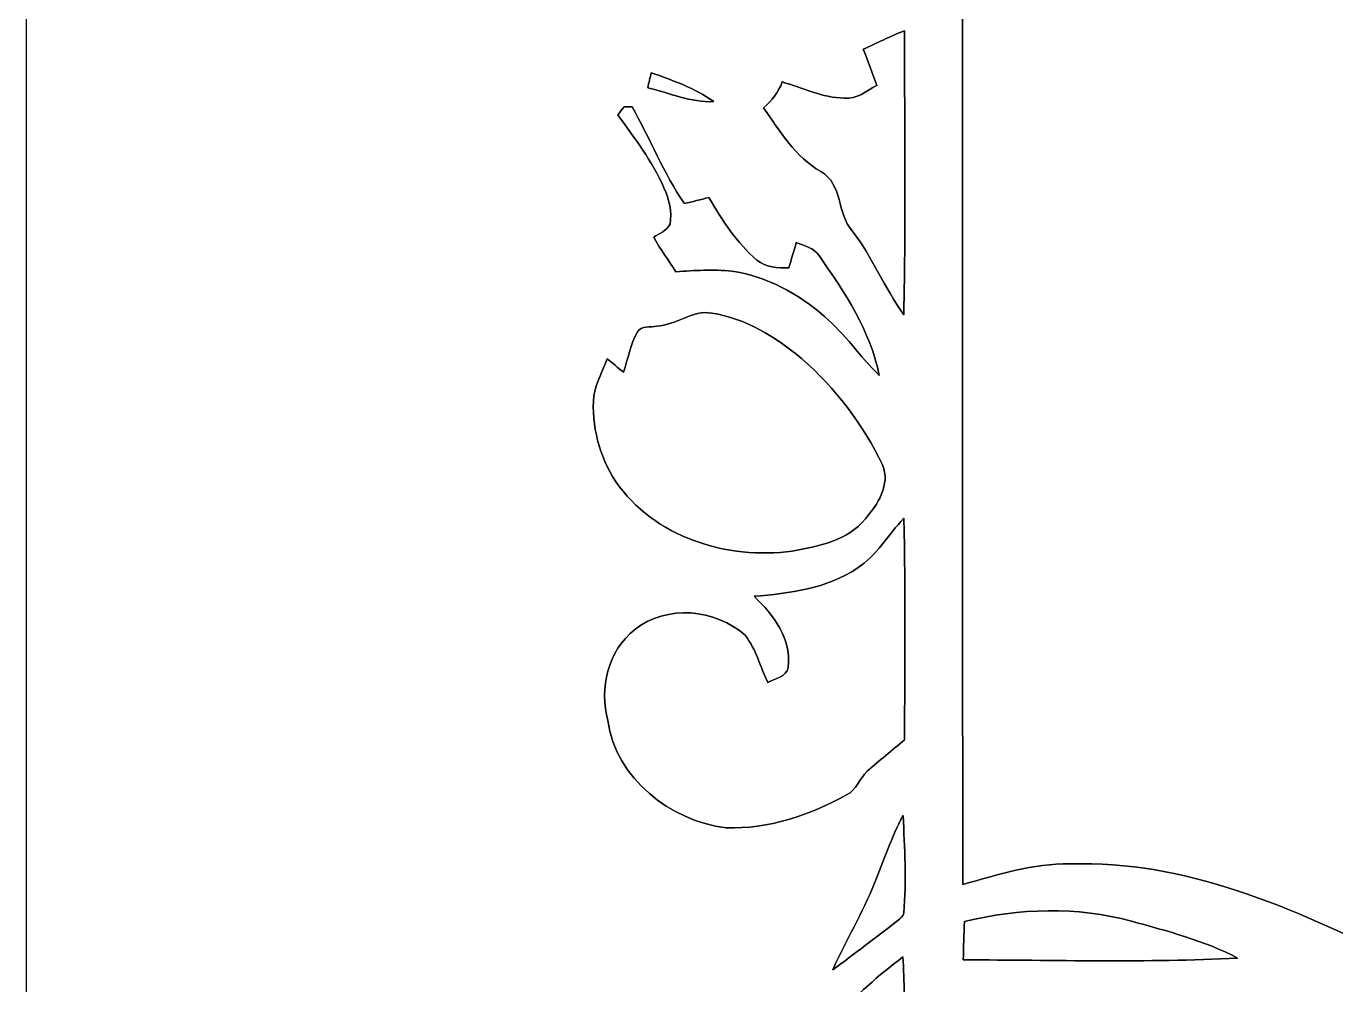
# Model space of a CAD drawing. Header units: centimetres. Extents: x -16.8 to 16.8, y -16.7 to 16.7.
# Drawn here: x -16.77 to 0, y -9.68 to 2.6 of the extents above; entities that cross this region are included whole.
import ezdxf

# ---------------------------------------------------------------- set-up
doc = ezdxf.new("R2010")
doc.units = ezdxf.units.CM
doc.header["$MEASUREMENT"] = 0
doc.layers.add('Layer 1', color=7, linetype='Continuous')

msp = doc.modelspace()

# ---------------------------------------------------------------- linework, layer by layer
at = {"layer": 'Layer 1', "color": 7}
for points, knots in [([(-16.77458, 16.66875), (-16.77458, 16.66875), (16.77458, 16.66875), (16.77458, 16.66875), (16.77458, 16.66875), (16.77458, 16.66875), (16.77458, -16.66875), (16.77458, -16.66875), (16.77458, -16.66875), (16.77458, -16.66875), (-16.77458, -16.66875), (-16.77458, -16.66875), (-16.77458, -16.66875), (-16.77458, -16.66875), (-16.77458, 16.66875), (-16.77458, 16.66875), (-16.77458, 16.66875), (-16.77458, 16.66875), (-16.77458, 16.66875), (-16.77458, 16.66875)], [0, 0, 0, 0, 0.16666667, 0.16666667, 0.16666667, 0.16666667, 0.33333333, 0.33333333, 0.33333333, 0.33333333, 0.5, 0.5, 0.5, 0.5, 0.66666667, 0.66666667, 0.66666667, 0.66666667, 1, 1, 1, 1]), ([(-3.6255, 6.70807), (-2.74003, 6.72782), (-1.8542, 6.72289), (-0.96873, 6.72183), (-0.96873, 6.72183), (-0.73025, 6.77016), (-0.55598, 6.5853), (-0.37112, 6.47312), (-0.37112, 6.47312), (0.33937, 5.97853), (1.14829, 5.56577), (2.02918, 5.52873), (2.02918, 5.52873), (2.92664, 5.42502), (3.79448, 5.96865), (4.25591, 6.71689), (4.25591, 6.71689), (5.02955, 6.7123), (5.80531, 6.74758), (6.57825, 6.6989), (6.57825, 6.6989), (6.5786, 2.97497), (6.58319, -0.74895), (6.57578, -4.47252), (6.57578, -4.47252), (6.45936, -4.42912), (6.34471, -4.38115), (6.22723, -4.34164), (6.22723, -4.34164), (6.19584, -4.63585), (6.19901, -4.93607), (6.1281, -5.22499), (6.1281, -5.22499), (6.04132, -5.1876), (5.9563, -5.14773), (5.87234, -5.10575), (5.87234, -5.10575), (5.87269, -4.76356), (5.87375, -4.42207), (5.87234, -4.08023), (5.87234, -4.08023), (5.64021, -3.94829), (5.41443, -3.80718), (5.18231, -3.67559), (5.18231, -3.67559), (5.13715, -4.0319), (5.12904, -4.39138), (5.1114, -4.7498), (5.1114, -4.7498), (4.78684, -4.64679), (4.46087, -4.53708), (4.11727, -4.52473), (4.11727, -4.52473), (4.08975, -4.56882), (4.06259, -4.61292), (4.03542, -4.65737), (4.03542, -4.65737), (4.20511, -4.91737), (4.46017, -5.10152), (4.67078, -5.32518), (4.67078, -5.32518), (4.36245, -5.47899), (4.04142, -5.60529), (3.72392, -5.73864), (3.72392, -5.73864), (3.72498, -5.76051), (3.72674, -5.80461), (3.7278, -5.82648), (3.7278, -5.82648), (3.97863, -5.93266), (4.21428, -6.07307), (4.47181, -6.16162), (4.47181, -6.16162), (4.75474, -6.12422), (4.99816, -5.94501), (5.27614, -5.88398), (5.27614, -5.88398), (5.36822, -5.88927), (5.44089, -5.95912), (5.5178, -6.00428), (5.5178, -6.00428), (5.30719, -6.13622), (5.03943, -6.19725), (4.87221, -6.38951), (4.87221, -6.38951), (5.05954, -6.49958), (5.2518, -6.66715), (5.47864, -6.67032), (5.47864, -6.67032), (5.85646, -6.5853), (6.21912, -6.43149), (6.60859, -6.39551), (6.60859, -6.39551), (6.59306, -6.51827), (6.55355, -6.65445), (6.3814, -6.62164), (6.3814, -6.62164), (5.21864, -6.78674), (4.04636, -7.19138), (3.18347, -8.01617), (3.18347, -8.01617), (3.03883, -8.09413), (3.05506, -8.34849), (3.22615, -8.37248), (3.22615, -8.37248), (3.43253, -8.30897), (3.58211, -8.12094), (3.79271, -8.07085), (3.79271, -8.07085), (4.11339, -8.13576), (4.39773, -8.31885), (4.70676, -8.42469), (4.70676, -8.42469), (4.70535, -8.44515), (4.70217, -8.48572), (4.70041, -8.50618), (4.70041, -8.50618), (4.47252, -8.71608), (4.19841, -8.90764), (4.07458, -9.20327), (4.07458, -9.20327), (4.45311, -9.30099), (4.81647, -9.13871), (5.17384, -9.03429), (5.17384, -9.03429), (5.18266, -9.14012), (5.19112, -9.24701), (5.19818, -9.35426), (5.19818, -9.35426), (4.01249, -9.38213), (2.8261, -9.35602), (1.64042, -9.37013), (1.64042, -9.37013), (1.34373, -9.36519), (1.04352, -9.38424), (0.75071, -9.33309), (0.75071, -9.33309), (-0.54575, -8.69844), (-1.92864, -8.07826), (-3.40466, -8.13012), (-3.40466, -8.13012), (-3.87632, -8.11777), (-4.32788, -8.27123), (-4.77696, -8.39258), (-4.77696, -8.39258), (-4.78543, -3.61844), (-4.77626, 1.1557), (-4.78155, 5.92984), (-4.78155, 5.92984), (-4.4263, 5.97041), (-4.02696, 5.9944), (-3.77261, 6.27839), (-3.77261, 6.27839), (-3.64314, 6.38316), (-3.62338, 6.55285), (-3.6255, 6.70807)], [0, 0, 0, 0, 0.025, 0.025, 0.025, 0.025, 0.05, 0.05, 0.05, 0.05, 0.075, 0.075, 0.075, 0.075, 0.1, 0.1, 0.1, 0.1, 0.125, 0.125, 0.125, 0.125, 0.15, 0.15, 0.15, 0.15, 0.175, 0.175, 0.175, 0.175, 0.2, 0.2, 0.2, 0.2, 0.225, 0.225, 0.225, 0.225, 0.25, 0.25, 0.25, 0.25, 0.275, 0.275, 0.275, 0.275, 0.3, 0.3, 0.3, 0.3, 0.325, 0.325, 0.325, 0.325, 0.35, 0.35, 0.35, 0.35, 0.375, 0.375, 0.375, 0.375, 0.4, 0.4, 0.4, 0.4, 0.425, 0.425, 0.425, 0.425, 0.45, 0.45, 0.45, 0.45, 0.475, 0.475, 0.475, 0.475, 0.5, 0.5, 0.5, 0.5, 0.525, 0.525, 0.525, 0.525, 0.55, 0.55, 0.55, 0.55, 0.575, 0.575, 0.575, 0.575, 0.6, 0.6, 0.6, 0.6, 0.625, 0.625, 0.625, 0.625, 0.65, 0.65, 0.65, 0.65, 0.675, 0.675, 0.675, 0.675, 0.7, 0.7, 0.7, 0.7, 0.725, 0.725, 0.725, 0.725, 0.75, 0.75, 0.75, 0.75, 0.775, 0.775, 0.775, 0.775, 0.8, 0.8, 0.8, 0.8, 0.825, 0.825, 0.825, 0.825, 0.85, 0.85, 0.85, 0.85, 0.875, 0.875, 0.875, 0.875, 0.9, 0.9, 0.9, 0.9, 0.925, 0.925, 0.925, 0.925, 0.95, 0.95, 0.95, 0.95, 1, 1, 1, 1]), ([(-6.05226, 2.30576), (-5.87728, 2.38548), (-5.70442, 2.4698), (-5.52662, 2.54353), (-5.52662, 2.54353), (-5.52133, 1.33103), (-5.50898, 0.11783), (-5.53332, -1.09467), (-5.53332, -1.09467), (-5.7785, -0.75212), (-5.93901, -0.35595), (-6.19372, -0.0187), (-6.19372, -0.0187), (-6.39516, 0.20496), (-6.30873, 0.57503), (-6.59624, 0.73836), (-6.59624, 0.73836), (-6.9215, 0.92781), (-7.11941, 1.25271), (-7.32861, 1.55399), (-7.32861, 1.55399), (-7.22877, 1.64888), (-7.13599, 1.75436), (-7.09189, 1.88701), (-7.09189, 1.88701), (-6.82766, 1.81434), (-6.57719, 1.68204), (-6.29673, 1.67958), (-6.29673, 1.67958), (-6.13481, 1.66123), (-6.01274, 1.77271), (-5.8801, 1.84115), (-5.8801, 1.84115), (-5.93478, 1.99743), (-5.99405, 2.15124), (-6.05226, 2.30576)], [0, 0, 0, 0, 0.1, 0.1, 0.1, 0.1, 0.2, 0.2, 0.2, 0.2, 0.3, 0.3, 0.3, 0.3, 0.4, 0.4, 0.4, 0.4, 0.5, 0.5, 0.5, 0.5, 0.6, 0.6, 0.6, 0.6, 0.7, 0.7, 0.7, 0.7, 0.8, 0.8, 0.8, 0.8, 1, 1, 1, 1]), ([(-8.76864, 2.00519), (-8.49171, 1.90465), (-8.20843, 1.8101), (-7.96749, 1.63442), (-7.96749, 1.63442), (-8.25888, 1.61996), (-8.53405, 1.74731), (-8.81239, 1.81257), (-8.81239, 1.81257), (-8.79863, 1.87713), (-8.78417, 1.94134), (-8.76864, 2.00519)], [0, 0, 0, 0, 0.25, 0.25, 0.25, 0.25, 0.5, 0.5, 0.5, 0.5, 1, 1, 1, 1]), ([(-9.11437, 1.56633), (-9.08967, 1.56704), (-9.03958, 1.5688), (-9.01488, 1.56951), (-9.01488, 1.56951), (-8.78099, 1.16099), (-8.61131, 0.71755), (-8.34355, 0.32808), (-8.34355, 0.32808), (-8.23948, 0.35419), (-8.1347, 0.37959), (-8.03099, 0.40675), (-8.03099, 0.40675), (-7.85813, 0.11783), (-7.67503, -0.17568), (-7.41433, -0.39441), (-7.41433, -0.39441), (-7.30179, -0.49071), (-7.14869, -0.49918), (-7.00758, -0.49354), (-7.00758, -0.49354), (-6.97371, -0.38664), (-6.94055, -0.27975), (-6.91056, -0.1718), (-6.91056, -0.1718), (-6.80614, -0.21096), (-6.68408, -0.23848), (-6.61846, -0.33796), (-6.61846, -0.33796), (-6.29285, -0.80645), (-5.95771, -1.30281), (-5.848, -1.87396), (-5.848, -1.87396), (-6.09494, -1.63336), (-6.28579, -1.3402), (-6.55038, -1.1176), (-6.55038, -1.1176), (-6.8834, -0.82197), (-7.29403, -0.60325), (-7.73748, -0.53693), (-7.73748, -0.53693), (-7.97525, -0.51259), (-8.21408, -0.52811), (-8.4515, -0.54469), (-8.4515, -0.54469), (-8.54886, -0.39793), (-8.65152, -0.25576), (-8.73619, -0.1016), (-8.73619, -0.1016), (-8.66175, -0.05398), (-8.57109, -0.01764), (-8.52734, 0.06456), (-8.52734, 0.06456), (-8.50159, 0.22613), (-8.54004, 0.38629), (-8.60601, 0.53234), (-8.60601, 0.53234), (-8.75524, 0.87066), (-8.98102, 1.16734), (-9.19692, 1.46473), (-9.19692, 1.46473), (-9.16975, 1.49895), (-9.14224, 1.53247), (-9.11437, 1.56633)], [0, 0, 0, 0, 0.05882353, 0.05882353, 0.05882353, 0.05882353, 0.11764706, 0.11764706, 0.11764706, 0.11764706, 0.17647059, 0.17647059, 0.17647059, 0.17647059, 0.23529412, 0.23529412, 0.23529412, 0.23529412, 0.29411765, 0.29411765, 0.29411765, 0.29411765, 0.35294118, 0.35294118, 0.35294118, 0.35294118, 0.41176471, 0.41176471, 0.41176471, 0.41176471, 0.47058824, 0.47058824, 0.47058824, 0.47058824, 0.52941176, 0.52941176, 0.52941176, 0.52941176, 0.58823529, 0.58823529, 0.58823529, 0.58823529, 0.64705882, 0.64705882, 0.64705882, 0.64705882, 0.70588235, 0.70588235, 0.70588235, 0.70588235, 0.76470588, 0.76470588, 0.76470588, 0.76470588, 0.82352941, 0.82352941, 0.82352941, 0.82352941, 0.88235294, 0.88235294, 0.88235294, 0.88235294, 1, 1, 1, 1]), ([(-8.69844, -1.23966), (-8.45009, -1.2319), (-8.24971, -1.02835), (-7.99077, -1.07527), (-7.99077, -1.07527), (-7.55721, -1.13983), (-7.17585, -1.3843), (-6.84177, -1.65629), (-6.84177, -1.65629), (-6.40891, -2.03306), (-6.05614, -2.50225), (-5.80672, -3.01837), (-5.80672, -3.01837), (-5.70054, -3.27307), (-5.86952, -3.52566), (-6.0258, -3.71158), (-6.0258, -3.71158), (-6.2544, -3.98815), (-6.62693, -4.06224), (-6.96136, -4.1215), (-6.96136, -4.1215), (-7.79392, -4.24004), (-8.73936, -3.94476), (-9.22584, -3.22756), (-9.22584, -3.22756), (-9.43398, -2.90654), (-9.53488, -2.51566), (-9.5056, -2.13431), (-9.5056, -2.13431), (-9.46997, -1.9685), (-9.39447, -1.81434), (-9.33133, -1.65806), (-9.33133, -1.65806), (-9.26183, -1.71415), (-9.1948, -1.77341), (-9.12566, -1.83021), (-9.12566, -1.83021), (-9.06533, -1.65911), (-9.0357, -1.47496), (-8.94539, -1.31621), (-8.94539, -1.31621), (-8.90023, -1.22837), (-8.77041, -1.26224), (-8.69844, -1.23966)], [0, 0, 0, 0, 0.08333333, 0.08333333, 0.08333333, 0.08333333, 0.16666667, 0.16666667, 0.16666667, 0.16666667, 0.25, 0.25, 0.25, 0.25, 0.33333333, 0.33333333, 0.33333333, 0.33333333, 0.41666667, 0.41666667, 0.41666667, 0.41666667, 0.5, 0.5, 0.5, 0.5, 0.58333333, 0.58333333, 0.58333333, 0.58333333, 0.66666667, 0.66666667, 0.66666667, 0.66666667, 0.75, 0.75, 0.75, 0.75, 0.83333333, 0.83333333, 0.83333333, 0.83333333, 1, 1, 1, 1]), ([(-6.13304, -4.34446), (-5.88116, -4.18148), (-5.73546, -3.91583), (-5.53473, -3.70205), (-5.53473, -3.70205), (-5.50757, -4.64785), (-5.5245, -5.5947), (-5.52274, -6.54121), (-5.52274, -6.54121), (-5.6836, -6.6742), (-5.84764, -6.80367), (-6.00357, -6.94337), (-6.00357, -6.94337), (-6.10094, -7.03545), (-6.13939, -7.18291), (-6.26569, -7.2457), (-6.26569, -7.2457), (-6.73629, -7.50111), (-7.26758, -7.68703), (-7.80979, -7.66727), (-7.80979, -7.66727), (-8.52734, -7.58084), (-9.21914, -7.03298), (-9.32568, -6.29391), (-9.32568, -6.29391), (-9.43504, -5.88292), (-9.32356, -5.39926), (-8.98172, -5.12974), (-8.98172, -5.12974), (-8.57462, -4.80236), (-7.94456, -4.86198), (-7.56497, -5.20171), (-7.56497, -5.20171), (-7.42527, -5.3788), (-7.37235, -5.60599), (-7.27498, -5.80708), (-7.27498, -5.80708), (-7.19102, -5.75592), (-7.03545, -5.73617), (-7.01534, -5.61375), (-7.01534, -5.61375), (-6.96419, -5.25498), (-7.20372, -4.93254), (-7.45173, -4.70182), (-7.45173, -4.70182), (-6.99841, -4.66408), (-6.52004, -4.6041), (-6.13304, -4.34446)], [0, 0, 0, 0, 0.07692308, 0.07692308, 0.07692308, 0.07692308, 0.15384615, 0.15384615, 0.15384615, 0.15384615, 0.23076923, 0.23076923, 0.23076923, 0.23076923, 0.30769231, 0.30769231, 0.30769231, 0.30769231, 0.38461538, 0.38461538, 0.38461538, 0.38461538, 0.46153846, 0.46153846, 0.46153846, 0.46153846, 0.53846154, 0.53846154, 0.53846154, 0.53846154, 0.61538462, 0.61538462, 0.61538462, 0.61538462, 0.69230769, 0.69230769, 0.69230769, 0.69230769, 0.76923077, 0.76923077, 0.76923077, 0.76923077, 0.84615385, 0.84615385, 0.84615385, 0.84615385, 1, 1, 1, 1]), ([(-5.91009, -8.37741), (-5.78556, -8.08955), (-5.69383, -7.78616), (-5.5432, -7.51029), (-5.5432, -7.51029), (-5.52097, -7.92515), (-5.4991, -8.34249), (-5.53367, -8.75806), (-5.53367, -8.75806), (-5.53544, -8.80251), (-5.582, -8.82509), (-5.60917, -8.85437), (-5.60917, -8.85437), (-5.88645, -9.06568), (-6.16162, -9.28088), (-6.44419, -9.48549), (-6.44419, -9.48549), (-6.27768, -9.11049), (-6.05966, -8.76018), (-5.91009, -8.37741)], [0, 0, 0, 0, 0.16666667, 0.16666667, 0.16666667, 0.16666667, 0.33333333, 0.33333333, 0.33333333, 0.33333333, 0.5, 0.5, 0.5, 0.5, 0.66666667, 0.66666667, 0.66666667, 0.66666667, 1, 1, 1, 1]), ([(-4.75686, -8.86813), (-4.05659, -8.69597), (-3.31541, -8.67269), (-2.61585, -8.86248), (-2.61585, -8.86248), (-2.15583, -8.99266), (-1.6824, -9.11084), (-1.2573, -9.33591), (-1.2573, -9.33591), (-2.42746, -9.39588), (-3.60045, -9.36166), (-4.77132, -9.35814), (-4.77132, -9.35814), (-4.7685, -9.19374), (-4.76497, -9.03146), (-4.75686, -8.86813)], [0, 0, 0, 0, 0.2, 0.2, 0.2, 0.2, 0.4, 0.4, 0.4, 0.4, 0.6, 0.6, 0.6, 0.6, 1, 1, 1, 1]), ([(-7.2136, -10.94211), (-6.68514, -10.37625), (-6.16938, -9.78606), (-5.54531, -9.3218), (-5.54531, -9.3218), (-5.52697, -9.63824), (-5.52203, -9.95539), (-5.5185, -10.27324), (-5.5185, -10.27324), (-4.47075, -10.35367), (-3.41701, -10.29441), (-2.36679, -10.30358), (-2.36679, -10.30358), (-2.62925, -10.77348), (-2.91465, -11.23915), (-3.04729, -11.76726), (-3.04729, -11.76726), (-3.29071, -12.45341), (-3.20781, -13.22599), (-3.54718, -13.88181), (-3.54718, -13.88181), (-3.96875, -14.74893), (-4.87751, -15.41251), (-5.86281, -15.38746), (-5.86281, -15.38746), (-6.53803, -15.33137), (-7.20302, -14.89287), (-7.42421, -14.23776), (-7.42421, -14.23776), (-7.45031, -13.94319), (-7.48912, -13.64897), (-7.51205, -13.35405), (-7.51205, -13.35405), (-7.48312, -13.35476), (-7.42597, -13.35687), (-7.39704, -13.35758), (-7.39704, -13.35758), (-7.37835, -13.43342), (-7.35859, -13.50892), (-7.33954, -13.58512), (-7.33954, -13.58512), (-7.20443, -13.5442), (-7.07355, -13.49093), (-6.94725, -13.42813), (-6.94725, -13.42813), (-7.0044, -13.20835), (-7.10494, -13.00233), (-7.14763, -12.77867), (-7.14763, -12.77867), (-7.06261, -12.79913), (-6.96913, -12.8076), (-6.89539, -12.8591), (-6.89539, -12.8591), (-6.78215, -12.96776), (-6.74335, -13.12686), (-6.69008, -13.26938), (-6.69008, -13.26938), (-6.57366, -13.23164), (-6.44031, -13.21223), (-6.3433, -13.13039), (-6.3433, -13.13039), (-6.29708, -13.05101), (-6.32143, -12.95294), (-6.31437, -12.86581), (-6.31437, -12.86581), (-6.13657, -12.85628), (-5.94995, -12.90391), (-5.77568, -12.85169), (-5.77568, -12.85169), (-5.70442, -12.73246), (-5.71712, -12.58358), (-5.69489, -12.452), (-5.69489, -12.452), (-5.88927, -12.44177), (-6.08365, -12.43295), (-6.27733, -12.42483), (-6.27733, -12.42483), (-6.23746, -12.33346), (-6.19478, -12.24351), (-6.15139, -12.1539), (-6.15139, -12.1539), (-6.23782, -12.10275), (-6.3186, -12.03643), (-6.41703, -12.01138), (-6.41703, -12.01138), (-6.54403, -12.00221), (-6.67138, -12.02478), (-6.79873, -12.02126), (-6.79873, -12.02126), (-6.77192, -11.938), (-6.74299, -11.85545), (-6.71513, -11.7729), (-6.71513, -11.7729), (-6.80579, -11.7034), (-6.8961, -11.63426), (-6.98606, -11.56547), (-6.98606, -11.56547), (-7.23759, -11.78101), (-7.372, -12.09992), (-7.61753, -12.31971), (-7.61753, -12.31971), (-7.80239, -12.35675), (-7.99112, -12.3123), (-8.13506, -12.19412), (-8.13506, -12.19412), (-7.85072, -12.00573), (-7.46689, -11.93765), (-7.29121, -11.61521), (-7.29121, -11.61521), (-7.6387, -11.55418), (-7.9248, -11.79936), (-8.23454, -11.90978), (-8.23454, -11.90978), (-8.21725, -11.82864), (-8.18198, -11.66671), (-8.16469, -11.58557), (-8.16469, -11.58557), (-7.86836, -11.37638), (-7.47148, -11.4741), (-7.13564, -11.40883), (-7.13564, -11.40883), (-7.01887, -11.34674), (-7.03263, -11.18341), (-7.0418, -11.07017), (-7.0418, -11.07017), (-7.09224, -11.01866), (-7.15504, -10.98232), (-7.2136, -10.94211)], [0, 0, 0, 0, 0.03030303, 0.03030303, 0.03030303, 0.03030303, 0.06060606, 0.06060606, 0.06060606, 0.06060606, 0.09090909, 0.09090909, 0.09090909, 0.09090909, 0.12121212, 0.12121212, 0.12121212, 0.12121212, 0.15151515, 0.15151515, 0.15151515, 0.15151515, 0.18181818, 0.18181818, 0.18181818, 0.18181818, 0.21212121, 0.21212121, 0.21212121, 0.21212121, 0.24242424, 0.24242424, 0.24242424, 0.24242424, 0.27272727, 0.27272727, 0.27272727, 0.27272727, 0.3030303, 0.3030303, 0.3030303, 0.3030303, 0.33333333, 0.33333333, 0.33333333, 0.33333333, 0.36363636, 0.36363636, 0.36363636, 0.36363636, 0.39393939, 0.39393939, 0.39393939, 0.39393939, 0.42424242, 0.42424242, 0.42424242, 0.42424242, 0.45454545, 0.45454545, 0.45454545, 0.45454545, 0.48484848, 0.48484848, 0.48484848, 0.48484848, 0.51515152, 0.51515152, 0.51515152, 0.51515152, 0.54545455, 0.54545455, 0.54545455, 0.54545455, 0.57575758, 0.57575758, 0.57575758, 0.57575758, 0.60606061, 0.60606061, 0.60606061, 0.60606061, 0.63636364, 0.63636364, 0.63636364, 0.63636364, 0.66666667, 0.66666667, 0.66666667, 0.66666667, 0.6969697, 0.6969697, 0.6969697, 0.6969697, 0.72727273, 0.72727273, 0.72727273, 0.72727273, 0.75757576, 0.75757576, 0.75757576, 0.75757576, 0.78787879, 0.78787879, 0.78787879, 0.78787879, 0.81818182, 0.81818182, 0.81818182, 0.81818182, 0.84848485, 0.84848485, 0.84848485, 0.84848485, 0.87878788, 0.87878788, 0.87878788, 0.87878788, 0.90909091, 0.90909091, 0.90909091, 0.90909091, 0.93939394, 0.93939394, 0.93939394, 0.93939394, 1, 1, 1, 1])]:
    msp.add_open_spline(points, degree=3, knots=knots, dxfattribs=at)
at = {"layer": 'Layer 1', "color": 252}
for points, knots in [([(-3.6255, 6.70807), (-3.62338, 6.55285), (-3.64314, 6.38316), (-3.77261, 6.27839), (-3.77261, 6.27839), (-4.02696, 5.9944), (-4.4263, 5.97041), (-4.78155, 5.92984), (-4.78155, 5.92984), (-4.77626, 1.1557), (-4.78543, -3.61844), (-4.77696, -8.39258), (-4.77696, -8.39258), (-4.32788, -8.27123), (-3.87632, -8.11777), (-3.40466, -8.13012), (-3.40466, -8.13012), (-1.92864, -8.07826), (-0.54575, -8.69844), (0.75071, -9.33309), (0.75071, -9.33309), (1.04352, -9.38424), (1.34373, -9.36519), (1.64042, -9.37013), (1.64042, -9.37013), (2.8261, -9.35602), (4.01249, -9.38213), (5.19818, -9.35426), (5.19818, -9.35426), (5.19112, -9.24701), (5.18266, -9.14012), (5.17384, -9.03429), (5.17384, -9.03429), (4.81647, -9.13871), (4.45311, -9.30099), (4.07458, -9.20327), (4.07458, -9.20327), (4.19841, -8.90764), (4.47252, -8.71608), (4.70041, -8.50618), (4.70041, -8.50618), (4.70217, -8.48572), (4.70535, -8.44515), (4.70676, -8.42469), (4.70676, -8.42469), (4.39773, -8.31885), (4.11339, -8.13576), (3.79271, -8.07085), (3.79271, -8.07085), (3.58211, -8.12094), (3.43253, -8.30897), (3.22615, -8.37248), (3.22615, -8.37248), (3.05506, -8.34849), (3.03883, -8.09413), (3.18347, -8.01617), (3.18347, -8.01617), (4.04636, -7.19138), (5.21864, -6.78674), (6.3814, -6.62164), (6.3814, -6.62164), (6.55355, -6.65445), (6.59306, -6.51827), (6.60859, -6.39551), (6.60859, -6.39551), (6.21912, -6.43149), (5.85646, -6.5853), (5.47864, -6.67032), (5.47864, -6.67032), (5.2518, -6.66715), (5.05954, -6.49958), (4.87221, -6.38951), (4.87221, -6.38951), (5.03943, -6.19725), (5.30719, -6.13622), (5.5178, -6.00428), (5.5178, -6.00428), (5.44089, -5.95912), (5.36822, -5.88927), (5.27614, -5.88398), (5.27614, -5.88398), (4.99816, -5.94501), (4.75474, -6.12422), (4.47181, -6.16162), (4.47181, -6.16162), (4.21428, -6.07307), (3.97863, -5.93266), (3.7278, -5.82648), (3.7278, -5.82648), (3.72674, -5.80461), (3.72498, -5.76051), (3.72392, -5.73864), (3.72392, -5.73864), (4.04142, -5.60529), (4.36245, -5.47899), (4.67078, -5.32518), (4.67078, -5.32518), (4.46017, -5.10152), (4.20511, -4.91737), (4.03542, -4.65737), (4.03542, -4.65737), (4.06259, -4.61292), (4.08975, -4.56882), (4.11727, -4.52473), (4.11727, -4.52473), (4.46087, -4.53708), (4.78684, -4.64679), (5.1114, -4.7498), (5.1114, -4.7498), (5.12904, -4.39138), (5.13715, -4.0319), (5.18231, -3.67559), (5.18231, -3.67559), (5.41443, -3.80718), (5.64021, -3.94829), (5.87234, -4.08023), (5.87234, -4.08023), (5.87375, -4.42207), (5.87269, -4.76356), (5.87234, -5.10575), (5.87234, -5.10575), (5.9563, -5.14773), (6.04132, -5.1876), (6.1281, -5.22499), (6.1281, -5.22499), (6.19901, -4.93607), (6.19584, -4.63585), (6.22723, -4.34164), (6.22723, -4.34164), (6.34471, -4.38115), (6.45936, -4.42912), (6.57578, -4.47252), (6.57578, -4.47252), (6.58319, -0.74895), (6.5786, 2.97497), (6.57825, 6.6989), (6.57825, 6.6989), (5.80531, 6.74758), (5.02955, 6.7123), (4.25591, 6.71689), (4.25591, 6.71689), (3.79448, 5.96865), (2.92664, 5.42502), (2.02918, 5.52873), (2.02918, 5.52873), (1.14829, 5.56577), (0.33937, 5.97853), (-0.37112, 6.47312), (-0.37112, 6.47312), (-0.55598, 6.5853), (-0.73025, 6.77016), (-0.96873, 6.72183), (-0.96873, 6.72183), (-1.8542, 6.72289), (-2.74003, 6.72782), (-3.6255, 6.70807), (-3.6255, 6.70807), (-3.6255, 6.70807), (-3.6255, 6.70807), (-3.6255, 6.70807)], [0, 0, 0, 0, 0.02439024, 0.02439024, 0.02439024, 0.02439024, 0.04878049, 0.04878049, 0.04878049, 0.04878049, 0.07317073, 0.07317073, 0.07317073, 0.07317073, 0.09756098, 0.09756098, 0.09756098, 0.09756098, 0.12195122, 0.12195122, 0.12195122, 0.12195122, 0.14634146, 0.14634146, 0.14634146, 0.14634146, 0.17073171, 0.17073171, 0.17073171, 0.17073171, 0.19512195, 0.19512195, 0.19512195, 0.19512195, 0.2195122, 0.2195122, 0.2195122, 0.2195122, 0.24390244, 0.24390244, 0.24390244, 0.24390244, 0.26829268, 0.26829268, 0.26829268, 0.26829268, 0.29268293, 0.29268293, 0.29268293, 0.29268293, 0.31707317, 0.31707317, 0.31707317, 0.31707317, 0.34146341, 0.34146341, 0.34146341, 0.34146341, 0.36585366, 0.36585366, 0.36585366, 0.36585366, 0.3902439, 0.3902439, 0.3902439, 0.3902439, 0.41463415, 0.41463415, 0.41463415, 0.41463415, 0.43902439, 0.43902439, 0.43902439, 0.43902439, 0.46341463, 0.46341463, 0.46341463, 0.46341463, 0.48780488, 0.48780488, 0.48780488, 0.48780488, 0.51219512, 0.51219512, 0.51219512, 0.51219512, 0.53658537, 0.53658537, 0.53658537, 0.53658537, 0.56097561, 0.56097561, 0.56097561, 0.56097561, 0.58536585, 0.58536585, 0.58536585, 0.58536585, 0.6097561, 0.6097561, 0.6097561, 0.6097561, 0.63414634, 0.63414634, 0.63414634, 0.63414634, 0.65853659, 0.65853659, 0.65853659, 0.65853659, 0.68292683, 0.68292683, 0.68292683, 0.68292683, 0.70731707, 0.70731707, 0.70731707, 0.70731707, 0.73170732, 0.73170732, 0.73170732, 0.73170732, 0.75609756, 0.75609756, 0.75609756, 0.75609756, 0.7804878, 0.7804878, 0.7804878, 0.7804878, 0.80487805, 0.80487805, 0.80487805, 0.80487805, 0.82926829, 0.82926829, 0.82926829, 0.82926829, 0.85365854, 0.85365854, 0.85365854, 0.85365854, 0.87804878, 0.87804878, 0.87804878, 0.87804878, 0.90243902, 0.90243902, 0.90243902, 0.90243902, 0.92682927, 0.92682927, 0.92682927, 0.92682927, 0.95121951, 0.95121951, 0.95121951, 0.95121951, 1, 1, 1, 1]), ([(-6.05226, 2.30576), (-5.99405, 2.15124), (-5.93478, 1.99743), (-5.8801, 1.84115), (-5.8801, 1.84115), (-6.01274, 1.77271), (-6.13481, 1.66123), (-6.29673, 1.67958), (-6.29673, 1.67958), (-6.57719, 1.68204), (-6.82766, 1.81434), (-7.09189, 1.88701), (-7.09189, 1.88701), (-7.13599, 1.75436), (-7.22877, 1.64888), (-7.32861, 1.55399), (-7.32861, 1.55399), (-7.11941, 1.25271), (-6.9215, 0.92781), (-6.59624, 0.73836), (-6.59624, 0.73836), (-6.30873, 0.57503), (-6.39516, 0.20496), (-6.19372, -0.0187), (-6.19372, -0.0187), (-5.93901, -0.35595), (-5.7785, -0.75212), (-5.53332, -1.09467), (-5.53332, -1.09467), (-5.50898, 0.11783), (-5.52133, 1.33103), (-5.52662, 2.54353), (-5.52662, 2.54353), (-5.70442, 2.4698), (-5.87728, 2.38548), (-6.05226, 2.30576), (-6.05226, 2.30576), (-6.05226, 2.30576), (-6.05226, 2.30576), (-6.05226, 2.30576)], [0, 0, 0, 0, 0.09090909, 0.09090909, 0.09090909, 0.09090909, 0.18181818, 0.18181818, 0.18181818, 0.18181818, 0.27272727, 0.27272727, 0.27272727, 0.27272727, 0.36363636, 0.36363636, 0.36363636, 0.36363636, 0.45454545, 0.45454545, 0.45454545, 0.45454545, 0.54545455, 0.54545455, 0.54545455, 0.54545455, 0.63636364, 0.63636364, 0.63636364, 0.63636364, 0.72727273, 0.72727273, 0.72727273, 0.72727273, 0.81818182, 0.81818182, 0.81818182, 0.81818182, 1, 1, 1, 1]), ([(-8.76864, 2.00519), (-8.78417, 1.94134), (-8.79863, 1.87713), (-8.81239, 1.81257), (-8.81239, 1.81257), (-8.53405, 1.74731), (-8.25888, 1.61996), (-7.96749, 1.63442), (-7.96749, 1.63442), (-8.20843, 1.8101), (-8.49171, 1.90465), (-8.76864, 2.00519), (-8.76864, 2.00519), (-8.76864, 2.00519), (-8.76864, 2.00519), (-8.76864, 2.00519)], [0, 0, 0, 0, 0.2, 0.2, 0.2, 0.2, 0.4, 0.4, 0.4, 0.4, 0.6, 0.6, 0.6, 0.6, 1, 1, 1, 1]), ([(-9.11437, 1.56633), (-9.14224, 1.53247), (-9.16975, 1.49895), (-9.19692, 1.46473), (-9.19692, 1.46473), (-8.98102, 1.16734), (-8.75524, 0.87066), (-8.60601, 0.53234), (-8.60601, 0.53234), (-8.54004, 0.38629), (-8.50159, 0.22613), (-8.52734, 0.06456), (-8.52734, 0.06456), (-8.57109, -0.01764), (-8.66175, -0.05398), (-8.73619, -0.1016), (-8.73619, -0.1016), (-8.65152, -0.25576), (-8.54886, -0.39793), (-8.4515, -0.54469), (-8.4515, -0.54469), (-8.21408, -0.52811), (-7.97525, -0.51259), (-7.73748, -0.53693), (-7.73748, -0.53693), (-7.29403, -0.60325), (-6.8834, -0.82197), (-6.55038, -1.1176), (-6.55038, -1.1176), (-6.28579, -1.3402), (-6.09494, -1.63336), (-5.848, -1.87396), (-5.848, -1.87396), (-5.95771, -1.30281), (-6.29285, -0.80645), (-6.61846, -0.33796), (-6.61846, -0.33796), (-6.68408, -0.23848), (-6.80614, -0.21096), (-6.91056, -0.1718), (-6.91056, -0.1718), (-6.94055, -0.27975), (-6.97371, -0.38664), (-7.00758, -0.49354), (-7.00758, -0.49354), (-7.14869, -0.49918), (-7.30179, -0.49071), (-7.41433, -0.39441), (-7.41433, -0.39441), (-7.67503, -0.17568), (-7.85813, 0.11783), (-8.03099, 0.40675), (-8.03099, 0.40675), (-8.1347, 0.37959), (-8.23948, 0.35419), (-8.34355, 0.32808), (-8.34355, 0.32808), (-8.61131, 0.71755), (-8.78099, 1.16099), (-9.01488, 1.56951), (-9.01488, 1.56951), (-9.03958, 1.5688), (-9.08967, 1.56704), (-9.11437, 1.56633), (-9.11437, 1.56633), (-9.11437, 1.56633), (-9.11437, 1.56633), (-9.11437, 1.56633)], [0, 0, 0, 0, 0.05555556, 0.05555556, 0.05555556, 0.05555556, 0.11111111, 0.11111111, 0.11111111, 0.11111111, 0.16666667, 0.16666667, 0.16666667, 0.16666667, 0.22222222, 0.22222222, 0.22222222, 0.22222222, 0.27777778, 0.27777778, 0.27777778, 0.27777778, 0.33333333, 0.33333333, 0.33333333, 0.33333333, 0.38888889, 0.38888889, 0.38888889, 0.38888889, 0.44444444, 0.44444444, 0.44444444, 0.44444444, 0.5, 0.5, 0.5, 0.5, 0.55555556, 0.55555556, 0.55555556, 0.55555556, 0.61111111, 0.61111111, 0.61111111, 0.61111111, 0.66666667, 0.66666667, 0.66666667, 0.66666667, 0.72222222, 0.72222222, 0.72222222, 0.72222222, 0.77777778, 0.77777778, 0.77777778, 0.77777778, 0.83333333, 0.83333333, 0.83333333, 0.83333333, 0.88888889, 0.88888889, 0.88888889, 0.88888889, 1, 1, 1, 1]), ([(-8.69844, -1.23966), (-8.77041, -1.26224), (-8.90023, -1.22837), (-8.94539, -1.31621), (-8.94539, -1.31621), (-9.0357, -1.47496), (-9.06533, -1.65911), (-9.12566, -1.83021), (-9.12566, -1.83021), (-9.1948, -1.77341), (-9.26183, -1.71415), (-9.33133, -1.65806), (-9.33133, -1.65806), (-9.39447, -1.81434), (-9.46997, -1.9685), (-9.5056, -2.13431), (-9.5056, -2.13431), (-9.53488, -2.51566), (-9.43398, -2.90654), (-9.22584, -3.22756), (-9.22584, -3.22756), (-8.73936, -3.94476), (-7.79392, -4.24004), (-6.96136, -4.1215), (-6.96136, -4.1215), (-6.62693, -4.06224), (-6.2544, -3.98815), (-6.0258, -3.71158), (-6.0258, -3.71158), (-5.86952, -3.52566), (-5.70054, -3.27307), (-5.80672, -3.01837), (-5.80672, -3.01837), (-6.05614, -2.50225), (-6.40891, -2.03306), (-6.84177, -1.65629), (-6.84177, -1.65629), (-7.17585, -1.3843), (-7.55721, -1.13983), (-7.99077, -1.07527), (-7.99077, -1.07527), (-8.24971, -1.02835), (-8.45009, -1.2319), (-8.69844, -1.23966), (-8.69844, -1.23966), (-8.69844, -1.23966), (-8.69844, -1.23966), (-8.69844, -1.23966)], [0, 0, 0, 0, 0.07692308, 0.07692308, 0.07692308, 0.07692308, 0.15384615, 0.15384615, 0.15384615, 0.15384615, 0.23076923, 0.23076923, 0.23076923, 0.23076923, 0.30769231, 0.30769231, 0.30769231, 0.30769231, 0.38461538, 0.38461538, 0.38461538, 0.38461538, 0.46153846, 0.46153846, 0.46153846, 0.46153846, 0.53846154, 0.53846154, 0.53846154, 0.53846154, 0.61538462, 0.61538462, 0.61538462, 0.61538462, 0.69230769, 0.69230769, 0.69230769, 0.69230769, 0.76923077, 0.76923077, 0.76923077, 0.76923077, 0.84615385, 0.84615385, 0.84615385, 0.84615385, 1, 1, 1, 1]), ([(-6.13304, -4.34446), (-6.52004, -4.6041), (-6.99841, -4.66408), (-7.45173, -4.70182), (-7.45173, -4.70182), (-7.20372, -4.93254), (-6.96419, -5.25498), (-7.01534, -5.61375), (-7.01534, -5.61375), (-7.03545, -5.73617), (-7.19102, -5.75592), (-7.27498, -5.80708), (-7.27498, -5.80708), (-7.37235, -5.60599), (-7.42527, -5.3788), (-7.56497, -5.20171), (-7.56497, -5.20171), (-7.94456, -4.86198), (-8.57462, -4.80236), (-8.98172, -5.12974), (-8.98172, -5.12974), (-9.32356, -5.39926), (-9.43504, -5.88292), (-9.32568, -6.29391), (-9.32568, -6.29391), (-9.21914, -7.03298), (-8.52734, -7.58084), (-7.80979, -7.66727), (-7.80979, -7.66727), (-7.26758, -7.68703), (-6.73629, -7.50111), (-6.26569, -7.2457), (-6.26569, -7.2457), (-6.13939, -7.18291), (-6.10094, -7.03545), (-6.00357, -6.94337), (-6.00357, -6.94337), (-5.84764, -6.80367), (-5.6836, -6.6742), (-5.52274, -6.54121), (-5.52274, -6.54121), (-5.5245, -5.5947), (-5.50757, -4.64785), (-5.53473, -3.70205), (-5.53473, -3.70205), (-5.73546, -3.91583), (-5.88116, -4.18148), (-6.13304, -4.34446), (-6.13304, -4.34446), (-6.13304, -4.34446), (-6.13304, -4.34446), (-6.13304, -4.34446)], [0, 0, 0, 0, 0.07142857, 0.07142857, 0.07142857, 0.07142857, 0.14285714, 0.14285714, 0.14285714, 0.14285714, 0.21428571, 0.21428571, 0.21428571, 0.21428571, 0.28571429, 0.28571429, 0.28571429, 0.28571429, 0.35714286, 0.35714286, 0.35714286, 0.35714286, 0.42857143, 0.42857143, 0.42857143, 0.42857143, 0.5, 0.5, 0.5, 0.5, 0.57142857, 0.57142857, 0.57142857, 0.57142857, 0.64285714, 0.64285714, 0.64285714, 0.64285714, 0.71428571, 0.71428571, 0.71428571, 0.71428571, 0.78571429, 0.78571429, 0.78571429, 0.78571429, 0.85714286, 0.85714286, 0.85714286, 0.85714286, 1, 1, 1, 1]), ([(-5.91009, -8.37741), (-6.05966, -8.76018), (-6.27768, -9.11049), (-6.44419, -9.48549), (-6.44419, -9.48549), (-6.16162, -9.28088), (-5.88645, -9.06568), (-5.60917, -8.85437), (-5.60917, -8.85437), (-5.582, -8.82509), (-5.53544, -8.80251), (-5.53367, -8.75806), (-5.53367, -8.75806), (-5.4991, -8.34249), (-5.52097, -7.92515), (-5.5432, -7.51029), (-5.5432, -7.51029), (-5.69383, -7.78616), (-5.78556, -8.08955), (-5.91009, -8.37741), (-5.91009, -8.37741), (-5.91009, -8.37741), (-5.91009, -8.37741), (-5.91009, -8.37741)], [0, 0, 0, 0, 0.14285714, 0.14285714, 0.14285714, 0.14285714, 0.28571429, 0.28571429, 0.28571429, 0.28571429, 0.42857143, 0.42857143, 0.42857143, 0.42857143, 0.57142857, 0.57142857, 0.57142857, 0.57142857, 0.71428571, 0.71428571, 0.71428571, 0.71428571, 1, 1, 1, 1]), ([(-4.75686, -8.86813), (-4.76497, -9.03146), (-4.7685, -9.19374), (-4.77132, -9.35814), (-4.77132, -9.35814), (-3.60045, -9.36166), (-2.42746, -9.39588), (-1.2573, -9.33591), (-1.2573, -9.33591), (-1.6824, -9.11084), (-2.15583, -8.99266), (-2.61585, -8.86248), (-2.61585, -8.86248), (-3.31541, -8.67269), (-4.05659, -8.69597), (-4.75686, -8.86813), (-4.75686, -8.86813), (-4.75686, -8.86813), (-4.75686, -8.86813), (-4.75686, -8.86813)], [0, 0, 0, 0, 0.16666667, 0.16666667, 0.16666667, 0.16666667, 0.33333333, 0.33333333, 0.33333333, 0.33333333, 0.5, 0.5, 0.5, 0.5, 0.66666667, 0.66666667, 0.66666667, 0.66666667, 1, 1, 1, 1]), ([(-7.2136, -10.94211), (-7.15504, -10.98232), (-7.09224, -11.01866), (-7.0418, -11.07017), (-7.0418, -11.07017), (-7.03263, -11.18341), (-7.01887, -11.34674), (-7.13564, -11.40883), (-7.13564, -11.40883), (-7.47148, -11.4741), (-7.86836, -11.37638), (-8.16469, -11.58557), (-8.16469, -11.58557), (-8.18198, -11.66671), (-8.21725, -11.82864), (-8.23454, -11.90978), (-8.23454, -11.90978), (-7.9248, -11.79936), (-7.6387, -11.55418), (-7.29121, -11.61521), (-7.29121, -11.61521), (-7.46689, -11.93765), (-7.85072, -12.00573), (-8.13506, -12.19412), (-8.13506, -12.19412), (-7.99112, -12.3123), (-7.80239, -12.35675), (-7.61753, -12.31971), (-7.61753, -12.31971), (-7.372, -12.09992), (-7.23759, -11.78101), (-6.98606, -11.56547), (-6.98606, -11.56547), (-6.8961, -11.63426), (-6.80579, -11.7034), (-6.71513, -11.7729), (-6.71513, -11.7729), (-6.74299, -11.85545), (-6.77192, -11.938), (-6.79873, -12.02126), (-6.79873, -12.02126), (-6.67138, -12.02478), (-6.54403, -12.00221), (-6.41703, -12.01138), (-6.41703, -12.01138), (-6.3186, -12.03643), (-6.23782, -12.10275), (-6.15139, -12.1539), (-6.15139, -12.1539), (-6.19478, -12.24351), (-6.23746, -12.33346), (-6.27733, -12.42483), (-6.27733, -12.42483), (-6.08365, -12.43295), (-5.88927, -12.44177), (-5.69489, -12.452), (-5.69489, -12.452), (-5.71712, -12.58358), (-5.70442, -12.73246), (-5.77568, -12.85169), (-5.77568, -12.85169), (-5.94995, -12.90391), (-6.13657, -12.85628), (-6.31437, -12.86581), (-6.31437, -12.86581), (-6.32143, -12.95294), (-6.29708, -13.05101), (-6.3433, -13.13039), (-6.3433, -13.13039), (-6.44031, -13.21223), (-6.57366, -13.23164), (-6.69008, -13.26938), (-6.69008, -13.26938), (-6.74335, -13.12686), (-6.78215, -12.96776), (-6.89539, -12.8591), (-6.89539, -12.8591), (-6.96913, -12.8076), (-7.06261, -12.79913), (-7.14763, -12.77867), (-7.14763, -12.77867), (-7.10494, -13.00233), (-7.0044, -13.20835), (-6.94725, -13.42813), (-6.94725, -13.42813), (-7.07355, -13.49093), (-7.20443, -13.5442), (-7.33954, -13.58512), (-7.33954, -13.58512), (-7.35859, -13.50892), (-7.37835, -13.43342), (-7.39704, -13.35758), (-7.39704, -13.35758), (-7.42597, -13.35687), (-7.48312, -13.35476), (-7.51205, -13.35405), (-7.51205, -13.35405), (-7.48912, -13.64897), (-7.45031, -13.94319), (-7.42421, -14.23776), (-7.42421, -14.23776), (-7.20302, -14.89287), (-6.53803, -15.33137), (-5.86281, -15.38746), (-5.86281, -15.38746), (-4.87751, -15.41251), (-3.96875, -14.74893), (-3.54718, -13.88181), (-3.54718, -13.88181), (-3.20781, -13.22599), (-3.29071, -12.45341), (-3.04729, -11.76726), (-3.04729, -11.76726), (-2.91465, -11.23915), (-2.62925, -10.77348), (-2.36679, -10.30358), (-2.36679, -10.30358), (-3.41701, -10.29441), (-4.47075, -10.35367), (-5.5185, -10.27324), (-5.5185, -10.27324), (-5.52203, -9.95539), (-5.52697, -9.63824), (-5.54531, -9.3218), (-5.54531, -9.3218), (-6.16938, -9.78606), (-6.68514, -10.37625), (-7.2136, -10.94211), (-7.2136, -10.94211), (-7.2136, -10.94211), (-7.2136, -10.94211), (-7.2136, -10.94211)], [0, 0, 0, 0, 0.02941176, 0.02941176, 0.02941176, 0.02941176, 0.05882353, 0.05882353, 0.05882353, 0.05882353, 0.08823529, 0.08823529, 0.08823529, 0.08823529, 0.11764706, 0.11764706, 0.11764706, 0.11764706, 0.14705882, 0.14705882, 0.14705882, 0.14705882, 0.17647059, 0.17647059, 0.17647059, 0.17647059, 0.20588235, 0.20588235, 0.20588235, 0.20588235, 0.23529412, 0.23529412, 0.23529412, 0.23529412, 0.26470588, 0.26470588, 0.26470588, 0.26470588, 0.29411765, 0.29411765, 0.29411765, 0.29411765, 0.32352941, 0.32352941, 0.32352941, 0.32352941, 0.35294118, 0.35294118, 0.35294118, 0.35294118, 0.38235294, 0.38235294, 0.38235294, 0.38235294, 0.41176471, 0.41176471, 0.41176471, 0.41176471, 0.44117647, 0.44117647, 0.44117647, 0.44117647, 0.47058824, 0.47058824, 0.47058824, 0.47058824, 0.5, 0.5, 0.5, 0.5, 0.52941176, 0.52941176, 0.52941176, 0.52941176, 0.55882353, 0.55882353, 0.55882353, 0.55882353, 0.58823529, 0.58823529, 0.58823529, 0.58823529, 0.61764706, 0.61764706, 0.61764706, 0.61764706, 0.64705882, 0.64705882, 0.64705882, 0.64705882, 0.67647059, 0.67647059, 0.67647059, 0.67647059, 0.70588235, 0.70588235, 0.70588235, 0.70588235, 0.73529412, 0.73529412, 0.73529412, 0.73529412, 0.76470588, 0.76470588, 0.76470588, 0.76470588, 0.79411765, 0.79411765, 0.79411765, 0.79411765, 0.82352941, 0.82352941, 0.82352941, 0.82352941, 0.85294118, 0.85294118, 0.85294118, 0.85294118, 0.88235294, 0.88235294, 0.88235294, 0.88235294, 0.91176471, 0.91176471, 0.91176471, 0.91176471, 0.94117647, 0.94117647, 0.94117647, 0.94117647, 1, 1, 1, 1])]:
    msp.add_open_spline(points, degree=3, knots=knots, dxfattribs=at)

doc.saveas('drawing.dxf')
